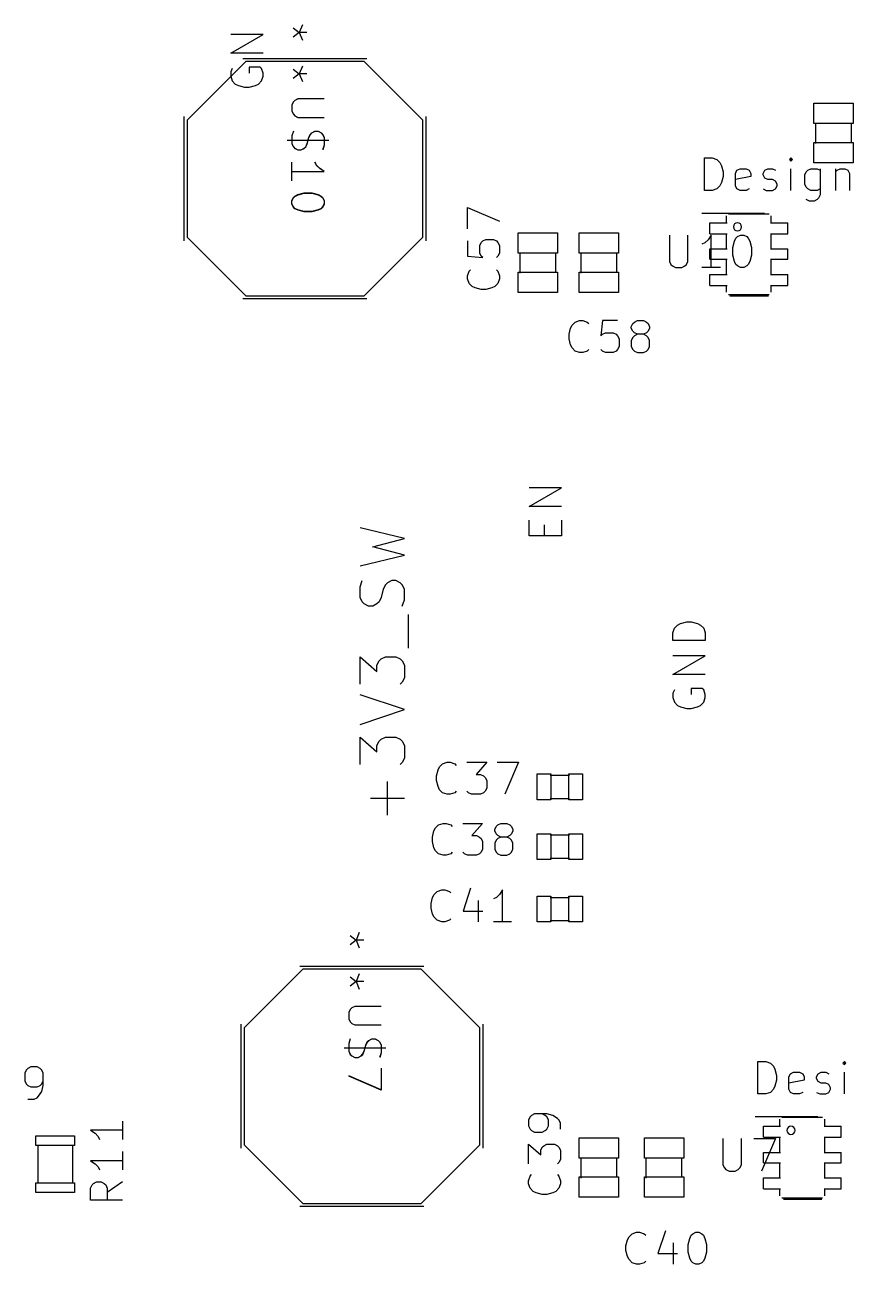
# Model space of a CAD drawing. Header units: millimetres. Extents: x 0 to 280, y 0 to 300.
# Drawn here: x 195.16 to 225.7, y 105.13 to 150.81 of the extents above; entities that cross this region are included whole.
import ezdxf

# ---------------------------------------------------------------- set-up
doc = ezdxf.new("R2010")
doc.units = ezdxf.units.MM
doc.layers.add('F.Fab', color=9, linetype='CONTINUOUS', true_color=0xafafaf)
doc.layers.add('F.Silkscreen', color=41, linetype='CONTINUOUS', true_color=0xf2eda1)

msp = doc.modelspace()

# ---------------------------------------------------------------- linework, layer by layer
at = {"layer": 'F.Fab', "linetype": 'CONTINUOUS'}
for p, q in [((202.751544, 149.767388), (203.947544, 150.450817)), ((203.947544, 150.450817), (202.751544, 150.450817)), ((203.3056, 149.458), (201.1466, 147.299)), ((203.947544, 149.767388), (202.751544, 149.767388)), ((207.6744, 149.458), (203.3056, 149.458)), ((209.8334, 147.299), (207.6744, 149.458)), ((202.808496, 149.197865), (202.751544, 149.08396)), ((202.751544, 149.08396), (202.751544, 148.913103)), ((203.833639, 149.254817), (203.434972, 149.254817)), ((203.434972, 149.254817), (203.434972, 149.027007)), ((203.890592, 149.197865), (203.833639, 149.254817)), ((203.947544, 149.027007), (203.890592, 149.197865)), ((203.947544, 148.913103), (203.947544, 149.027007)), ((205.052232, 149.17443), (205.279623, 149.003888)), ((205.052232, 149.17443), (205.279623, 149.003888)), ((205.279623, 149.003888), (205.052232, 148.833345)), ((205.279623, 149.003888), (205.052232, 148.833345)), ((205.393318, 149.288126), (205.279623, 149.003888)), ((205.393318, 149.288126), (205.279623, 149.003888)), ((205.563861, 149.003888), (205.279623, 149.003888)), ((205.279623, 149.003888), (205.393318, 148.719649)), ((205.563861, 149.003888), (205.279623, 149.003888)), ((205.279623, 149.003888), (205.393318, 148.719649)), ((202.751544, 148.913103), (202.808496, 148.742246)), ((202.808496, 148.742246), (202.922401, 148.628341)), ((202.922401, 148.628341), (203.036306, 148.571388)), ((203.036306, 148.571388), (203.264115, 148.514436)), ((203.264115, 148.514436), (203.434972, 148.514436)), ((203.434972, 148.514436), (203.662782, 148.571388)), ((203.662782, 148.571388), (203.776687, 148.628341)), ((203.776687, 148.628341), (203.890592, 148.742246)), ((203.890592, 148.742246), (203.947544, 148.913103)), ((205.118756, 148.025383), (205.061909, 147.968535)), ((205.119513, 148.027085), (205.062448, 147.970019)), ((205.232451, 148.08223), (205.118756, 148.025383)), ((205.233644, 148.08415), (205.119513, 148.027085)), ((206.198861, 148.08223), (205.232451, 148.08223)), ((206.203754, 148.08415), (205.233644, 148.08415)), ((205.061909, 147.968535), (205.005061, 147.85484)), ((205.005061, 147.85484), (205.005061, 147.627449)), ((205.005061, 147.627449), (205.061909, 147.513754)), ((205.062448, 147.970019), (205.005382, 147.855889)), ((205.005382, 147.855889), (205.005382, 147.627627)), ((205.005382, 147.627627), (205.062448, 147.513497)), ((224.2538, 147.1756), (224.2538, 147.9257)), ((224.2538, 147.9257), (225.7039, 147.9257)), ((225.7039, 147.9257), (225.7039, 147.1756)), ((201.1466, 147.299), (201.1466, 142.981)), ((205.061909, 147.513754), (205.118756, 147.456907)), ((205.062448, 147.513497), (205.119513, 147.456431)), ((205.118756, 147.456907), (205.232451, 147.400059)), ((205.119513, 147.456431), (205.233644, 147.399366)), ((205.232451, 147.400059), (206.198861, 147.400059)), ((205.233644, 147.399366), (206.203754, 147.399366)), ((209.8334, 142.981), (209.8334, 147.299)), ((225.7039, 147.1756), (224.2538, 147.1756)), ((224.32, 146.439), (224.32, 147.201)), ((225.64, 146.464), (225.64, 147.201)), ((205.061909, 146.88843), (205.005061, 146.717887)), ((205.005061, 146.717887), (205.005061, 146.433649)), ((205.062448, 146.885778), (205.005382, 146.714582)), ((205.005382, 146.714582), (205.005382, 146.429256)), ((205.573537, 146.433649), (205.630385, 146.66104)), ((205.576036, 146.429256), (205.633101, 146.657517)), ((205.630385, 146.66104), (205.687232, 146.774735)), ((205.633101, 146.657517), (205.690166, 146.771648)), ((205.687232, 146.774735), (205.74408, 146.831582)), ((205.690166, 146.771648), (205.747232, 146.828713)), ((205.74408, 146.831582), (205.857775, 146.88843)), ((205.747232, 146.828713), (205.861362, 146.885778)), ((205.857775, 146.88843), (205.97147, 146.88843)), ((205.861362, 146.885778), (205.975493, 146.885778)), ((205.97147, 146.88843), (206.085166, 146.831582)), ((205.975493, 146.885778), (206.089624, 146.828713)), ((206.085166, 146.831582), (206.142013, 146.774735)), ((206.089624, 146.828713), (206.146689, 146.771648)), ((206.142013, 146.774735), (206.198861, 146.66104)), ((206.146689, 146.771648), (206.203754, 146.657517)), ((206.198861, 146.66104), (206.198861, 146.376801)), ((206.203754, 146.657517), (206.203754, 146.37219)), ((206.37495, 146.543386), (204.834186, 146.543386)), ((206.369404, 146.547344), (204.834518, 146.547344)), ((205.005061, 146.433649), (205.061909, 146.319954)), ((205.005382, 146.429256), (205.062448, 146.315125)), ((205.061909, 146.319954), (205.118756, 146.263106)), ((205.062448, 146.315125), (205.119513, 146.25806)), ((205.118756, 146.263106), (205.232451, 146.206259)), ((205.119513, 146.25806), (205.233644, 146.200994)), ((205.232451, 146.206259), (205.346147, 146.206259)), ((205.233644, 146.200994), (205.347774, 146.200994)), ((205.346147, 146.206259), (205.459842, 146.263106)), ((205.347774, 146.200994), (205.461905, 146.25806)), ((205.459842, 146.263106), (205.516689, 146.319954)), ((205.461905, 146.25806), (205.51897, 146.315125)), ((205.516689, 146.319954), (205.573537, 146.433649)), ((205.51897, 146.315125), (205.576036, 146.429256)), ((206.198861, 146.376801), (206.142013, 146.206259)), ((206.203754, 146.37219), (206.146689, 146.200994)), ((224.2538, 145.7278), (224.2538, 146.4779)), ((224.2538, 146.4779), (225.7039, 146.4779)), ((225.7039, 146.4779), (225.7039, 145.7278)), ((205.005061, 145.069307), (205.005061, 145.751478)), ((205.005382, 145.059687), (205.005382, 145.744471)), ((205.914623, 145.637783), (205.857775, 145.751478)), ((205.918428, 145.630341), (205.861362, 145.744471)), ((225.7039, 145.7278), (224.2538, 145.7278)), ((205.005061, 145.410392), (206.198861, 145.410392)), ((205.005382, 145.402079), (206.203754, 145.402079)), ((206.028318, 145.524088), (205.914623, 145.637783)), ((206.032558, 145.51621), (205.918428, 145.630341)), ((206.198861, 145.410392), (206.028318, 145.524088)), ((206.203754, 145.402079), (206.032558, 145.51621)), ((205.005061, 144.330288), (205.061909, 144.443983)), ((205.005382, 144.317838), (205.062448, 144.431968)), ((205.061909, 144.443983), (205.118756, 144.500831)), ((205.062448, 144.431968), (205.119513, 144.489034)), ((205.118756, 144.500831), (205.232451, 144.557678)), ((205.119513, 144.489034), (205.233644, 144.546099)), ((205.232451, 144.557678), (205.459842, 144.614526)), ((205.233644, 144.546099), (205.461905, 144.603164)), ((205.459842, 144.614526), (205.74408, 144.614526)), ((205.461905, 144.603164), (205.747232, 144.603164)), ((205.74408, 144.614526), (205.97147, 144.557678)), ((205.747232, 144.603164), (205.975493, 144.546099)), ((205.97147, 144.557678), (206.085166, 144.500831)), ((205.975493, 144.546099), (206.089624, 144.489034)), ((206.085166, 144.500831), (206.142013, 144.443983)), ((206.089624, 144.489034), (206.146689, 144.431968)), ((206.142013, 144.443983), (206.198861, 144.330288)), ((206.146689, 144.431968), (206.203754, 144.317838)), ((205.005061, 144.216593), (205.005061, 144.330288)), ((205.061909, 144.102897), (205.005061, 144.216593)), ((205.005382, 144.203707), (205.005382, 144.317838)), ((205.062448, 144.089576), (205.005382, 144.203707)), ((205.118756, 144.04605), (205.061909, 144.102897)), ((205.119513, 144.032511), (205.062448, 144.089576)), ((205.232451, 143.989202), (205.118756, 144.04605)), ((205.233644, 143.975446), (205.119513, 144.032511)), ((205.459842, 143.932355), (205.232451, 143.989202)), ((205.461905, 143.91838), (205.233644, 143.975446)), ((205.74408, 143.932355), (205.459842, 143.932355)), ((205.747232, 143.91838), (205.461905, 143.91838)), ((205.97147, 143.989202), (205.74408, 143.932355)), ((205.975493, 143.975446), (205.747232, 143.91838)), ((206.085166, 144.04605), (205.97147, 143.989202)), ((206.089624, 144.032511), (205.975493, 143.975446)), ((206.142013, 144.102897), (206.085166, 144.04605)), ((206.146689, 144.089576), (206.089624, 144.032511)), ((206.198861, 144.216593), (206.142013, 144.102897)), ((206.203754, 144.203707), (206.146689, 144.089576)), ((206.198861, 144.330288), (206.198861, 144.216593)), ((206.203754, 144.317838), (206.203754, 144.203707)), ((220.4222, 143.5184), (221.0318, 143.5184)), ((220.4222, 143.112), (220.4222, 143.5184)), ((221.0318, 143.5184), (221.0318, 143.7724)), ((221.0318, 143.5184), (221.0572, 143.5184)), ((221.108, 143.8486), (222.6066, 143.8486)), ((222.6574, 143.5184), (222.6828, 143.5184)), ((222.6828, 143.5184), (222.6828, 143.7724)), ((222.6828, 143.5184), (223.2924, 143.5184)), ((223.2924, 143.112), (223.2924, 143.5184)), ((201.1466, 142.981), (203.3056, 140.822)), ((207.6744, 140.822), (209.8334, 142.981)), ((213.3538, 142.3956), (213.3538, 143.1457)), ((213.3538, 143.1457), (214.8039, 143.1457)), ((214.8039, 143.1457), (214.8039, 142.3956)), ((215.6038, 142.3956), (215.6038, 143.1457)), ((215.6038, 143.1457), (217.0539, 143.1457)), ((217.0539, 143.1457), (217.0539, 142.3956)), ((218.925849, 143.063754), (218.925849, 142.093644)), ((219.610633, 142.093644), (219.610633, 143.063754)), ((220.466613, 143.063754), (220.352482, 142.892558)), ((220.4222, 143.112), (221.0318, 143.112)), ((220.466613, 141.865382), (220.466613, 143.063754)), ((221.0318, 143.112), (221.0572, 143.112)), ((221.0318, 142.5532), (221.0318, 143.112)), ((221.379659, 142.949624), (221.436724, 143.006689)), ((221.436724, 143.006689), (221.550855, 143.063754)), ((221.550855, 143.063754), (221.664985, 143.063754)), ((221.664985, 143.063754), (221.779116, 143.006689)), ((221.779116, 143.006689), (221.836181, 142.949624)), ((222.6574, 143.112), (222.6828, 143.112)), ((222.6828, 143.112), (223.2924, 143.112)), ((222.6828, 142.5532), (222.6828, 143.112)), ((220.238352, 142.778428), (220.124221, 142.721362)), ((220.352482, 142.892558), (220.238352, 142.778428)), ((220.4222, 142.5532), (221.0318, 142.5532)), ((220.4222, 142.1722), (220.4222, 142.5532)), ((221.0318, 142.5532), (221.0572, 142.5532)), ((221.265528, 142.607232), (221.322593, 142.835493)), ((221.265528, 142.321905), (221.265528, 142.607232)), ((221.322593, 142.835493), (221.379659, 142.949624)), ((221.836181, 142.949624), (221.893247, 142.835493)), ((221.893247, 142.835493), (221.950312, 142.607232)), ((221.950312, 142.607232), (221.950312, 142.321905)), ((222.6574, 142.5532), (222.6828, 142.5532)), ((222.6828, 142.5532), (223.2924, 142.5532)), ((223.2924, 142.1722), (223.2924, 142.5532)), ((214.8039, 142.3956), (213.3538, 142.3956)), ((213.42, 141.659), (213.42, 142.421)), ((214.74, 141.684), (214.74, 142.421)), ((217.0539, 142.3956), (215.6038, 142.3956)), ((215.67, 141.659), (215.67, 142.421)), ((216.99, 141.684), (216.99, 142.421)), ((218.925849, 142.093644), (218.982915, 141.979513)), ((219.553568, 141.979513), (219.610633, 142.093644)), ((220.4222, 142.1722), (221.0318, 142.1722)), ((221.0318, 142.1722), (221.0572, 142.1722)), ((221.0318, 141.6134), (221.0318, 142.1722)), ((221.322593, 142.093644), (221.265528, 142.321905)), ((221.379659, 141.979513), (221.322593, 142.093644)), ((221.893247, 142.093644), (221.836181, 141.979513)), ((221.950312, 142.321905), (221.893247, 142.093644)), ((222.6574, 142.1722), (222.6828, 142.1722)), ((222.6828, 142.1722), (223.2924, 142.1722)), ((222.6828, 141.6134), (222.6828, 142.1722)), ((213.3538, 140.9478), (213.3538, 141.6979)), ((213.3538, 141.6979), (214.8039, 141.6979)), ((214.8039, 141.6979), (214.8039, 140.9478)), ((215.6038, 140.9478), (215.6038, 141.6979)), ((215.6038, 141.6979), (217.0539, 141.6979)), ((217.0539, 141.6979), (217.0539, 140.9478)), ((218.982915, 141.979513), (219.03998, 141.922448)), ((219.03998, 141.922448), (219.154111, 141.865382)), ((219.154111, 141.865382), (219.382372, 141.865382)), ((219.382372, 141.865382), (219.496503, 141.922448)), ((219.496503, 141.922448), (219.553568, 141.979513)), ((220.809005, 141.865382), (220.124221, 141.865382)), ((220.4222, 141.6134), (221.0318, 141.6134)), ((220.4222, 141.207), (220.4222, 141.6134)), ((221.0318, 141.6134), (221.0572, 141.6134)), ((221.436724, 141.922448), (221.379659, 141.979513)), ((221.550855, 141.865382), (221.436724, 141.922448)), ((221.664985, 141.865382), (221.550855, 141.865382)), ((221.779116, 141.922448), (221.664985, 141.865382)), ((221.836181, 141.979513), (221.779116, 141.922448)), ((222.6574, 141.6134), (222.6828, 141.6134)), ((222.6828, 141.6134), (223.2924, 141.6134)), ((223.2924, 141.207), (223.2924, 141.6134)), ((220.4222, 141.207), (221.0318, 141.207)), ((221.0318, 141.207), (221.0572, 141.207)), ((221.0318, 140.953), (221.0318, 141.207)), ((222.6574, 141.207), (222.6828, 141.207)), ((222.6828, 141.207), (223.2924, 141.207)), ((222.6828, 140.953), (222.6828, 141.207)), ((203.3056, 140.822), (207.6744, 140.822)), ((214.8039, 140.9478), (213.3538, 140.9478)), ((217.0539, 140.9478), (215.6038, 140.9478)), ((221.108, 140.8768), (222.6066, 140.8768)), ((213.751544, 133.063388), (214.947544, 133.746817)), ((214.947544, 133.746817), (213.751544, 133.746817)), ((214.947544, 133.063388), (213.751544, 133.063388)), ((213.751544, 131.981293), (213.751544, 132.550817)), ((214.947544, 132.550817), (214.947544, 131.981293)), ((209.156256, 131.883275), (207.520496, 132.272742)), ((214.321068, 131.981293), (214.321068, 132.37996)), ((207.987856, 131.571702), (209.156256, 131.883275)), ((209.156256, 131.260128), (207.987856, 131.571702)), ((214.947544, 131.981293), (213.751544, 131.981293)), ((207.520496, 130.870662), (209.156256, 131.260128)), ((207.520496, 130.091728), (207.598389, 130.325408)), ((208.533109, 130.247515), (208.455216, 130.169621)), ((208.688896, 130.325408), (208.533109, 130.247515)), ((208.844683, 130.325408), (208.688896, 130.325408)), ((209.000469, 130.247515), (208.844683, 130.325408)), ((209.078363, 130.169621), (209.000469, 130.247515)), ((207.520496, 129.702261), (207.520496, 130.091728)), ((208.377323, 130.013835), (208.299429, 129.702261)), ((208.455216, 130.169621), (208.377323, 130.013835)), ((209.156256, 130.013835), (209.078363, 130.169621)), ((209.156256, 129.624368), (209.156256, 130.013835)), ((207.598389, 129.546475), (207.520496, 129.702261)), ((207.676283, 129.468581), (207.598389, 129.546475)), ((207.832069, 129.390688), (207.676283, 129.468581)), ((207.987856, 129.390688), (207.832069, 129.390688)), ((208.143643, 129.468581), (207.987856, 129.390688)), ((208.221536, 129.546475), (208.143643, 129.468581)), ((208.299429, 129.702261), (208.221536, 129.546475)), ((209.078363, 129.390688), (209.156256, 129.624368)), ((209.312043, 127.832822), (209.312043, 129.079115)), ((219.051544, 128.405102), (219.108496, 128.575959)), ((219.051544, 128.12034), (219.051544, 128.405102)), ((219.108496, 128.575959), (219.222401, 128.689864)), ((219.222401, 128.689864), (219.336306, 128.746817)), ((219.336306, 128.746817), (219.564115, 128.803769)), ((219.564115, 128.803769), (219.734972, 128.803769)), ((219.734972, 128.803769), (219.962782, 128.746817)), ((219.962782, 128.746817), (220.076687, 128.689864)), ((220.076687, 128.689864), (220.190592, 128.575959)), ((220.190592, 128.575959), (220.247544, 128.405102)), ((220.247544, 128.405102), (220.247544, 128.12034)), ((220.247544, 128.12034), (219.051544, 128.12034)), ((207.520496, 126.508635), (207.520496, 127.521248)), ((207.520496, 127.521248), (208.143643, 126.975995)), ((208.299429, 127.443355), (208.455216, 127.521248)), ((208.455216, 127.521248), (208.844683, 127.521248)), ((208.844683, 127.521248), (209.000469, 127.443355)), ((219.051544, 126.867388), (220.247544, 127.550817)), ((220.247544, 127.550817), (219.051544, 127.550817)), ((208.143643, 127.209675), (208.221536, 127.365461)), ((208.143643, 126.975995), (208.143643, 127.209675)), ((208.221536, 127.365461), (208.299429, 127.443355)), ((209.000469, 127.443355), (209.078363, 127.365461)), ((209.078363, 127.365461), (209.156256, 127.209675)), ((209.156256, 127.209675), (209.156256, 126.742315)), ((209.078363, 126.586528), (209.000469, 126.508635)), ((209.156256, 126.742315), (209.078363, 126.586528)), ((220.247544, 126.867388), (219.051544, 126.867388)), ((209.156256, 125.573915), (207.520496, 126.119168)), ((219.108496, 126.297865), (219.051544, 126.18396)), ((219.051544, 126.18396), (219.051544, 126.013103)), ((220.133639, 126.354817), (219.734972, 126.354817)), ((219.734972, 126.354817), (219.734972, 126.127007)), ((220.190592, 126.297865), (220.133639, 126.354817)), ((220.247544, 126.127007), (220.190592, 126.297865)), ((220.247544, 126.013103), (220.247544, 126.127007)), ((219.051544, 126.013103), (219.108496, 125.842246)), ((219.108496, 125.842246), (219.222401, 125.728341)), ((219.222401, 125.728341), (219.336306, 125.671388)), ((219.336306, 125.671388), (219.564115, 125.614436)), ((219.734972, 125.614436), (219.962782, 125.671388)), ((219.962782, 125.671388), (220.076687, 125.728341)), ((220.076687, 125.728341), (220.190592, 125.842246)), ((220.190592, 125.842246), (220.247544, 126.013103)), ((207.520496, 125.028661), (209.156256, 125.573915)), ((219.564115, 125.614436), (219.734972, 125.614436)), ((207.520496, 123.548688), (207.520496, 124.561301)), ((207.520496, 124.561301), (208.143643, 124.016048)), ((208.143643, 124.249728), (208.221536, 124.405514)), ((208.143643, 124.016048), (208.143643, 124.249728)), ((208.221536, 124.405514), (208.299429, 124.483408)), ((208.299429, 124.483408), (208.455216, 124.561301)), ((208.455216, 124.561301), (208.844683, 124.561301)), ((208.844683, 124.561301), (209.000469, 124.483408)), ((209.000469, 124.483408), (209.078363, 124.405514)), ((209.078363, 124.405514), (209.156256, 124.249728)), ((209.156256, 124.249728), (209.156256, 123.782368)), ((209.078363, 123.626581), (209.000469, 123.548688)), ((209.156256, 123.782368), (209.078363, 123.626581)), ((208.533109, 121.679247), (208.533109, 122.925541)), ((214.0518, 122.2501), (214.0518, 123.2001)), ((214.0518, 123.2001), (214.5519, 123.2001)), ((214.534, 123.152), (215.246, 123.152)), ((214.5519, 123.2001), (214.5519, 122.2501)), ((215.2202, 122.2501), (215.2202, 123.2001)), ((215.2202, 123.2001), (215.7203, 123.2001)), ((215.7203, 123.2001), (215.7203, 122.2501)), ((209.156256, 122.302394), (207.909963, 122.302394)), ((214.5519, 122.2501), (214.0518, 122.2501)), ((214.534, 122.301), (215.246, 122.301)), ((215.7203, 122.2501), (215.2202, 122.2501)), ((214.0518, 120.0501), (214.0518, 121.0001)), ((214.0518, 121.0001), (214.5519, 121.0001)), ((214.534, 120.952), (215.246, 120.952)), ((214.5519, 121.0001), (214.5519, 120.0501)), ((215.2202, 120.0501), (215.2202, 121.0001)), ((215.2202, 121.0001), (215.7203, 121.0001)), ((215.7203, 121.0001), (215.7203, 120.0501)), ((214.5519, 120.0501), (214.0518, 120.0501)), ((214.534, 120.101), (215.246, 120.101)), ((215.7203, 120.0501), (215.2202, 120.0501)), ((214.0518, 117.7501), (214.0518, 118.7001)), ((214.0518, 118.7001), (214.5519, 118.7001)), ((214.534, 118.652), (215.246, 118.652)), ((214.5519, 118.7001), (214.5519, 117.7501)), ((215.2202, 117.7501), (215.2202, 118.7001)), ((215.2202, 118.7001), (215.7203, 118.7001)), ((215.7203, 118.7001), (215.7203, 117.7501)), ((214.5519, 117.7501), (214.0518, 117.7501)), ((214.534, 117.801), (215.246, 117.801)), ((215.7203, 117.7501), (215.2202, 117.7501)), ((205.4056, 116.008), (203.2466, 113.849)), ((209.7744, 116.008), (205.4056, 116.008)), ((207.152232, 115.72443), (207.379623, 115.553888)), ((207.152232, 115.72443), (207.379623, 115.553888)), ((207.493318, 115.838126), (207.379623, 115.553888)), ((207.493318, 115.838126), (207.379623, 115.553888)), ((211.9334, 113.849), (209.7744, 116.008)), ((207.379623, 115.553888), (207.152232, 115.383345)), ((207.379623, 115.553888), (207.152232, 115.383345)), ((207.663861, 115.553888), (207.379623, 115.553888)), ((207.379623, 115.553888), (207.493318, 115.269649)), ((207.663861, 115.553888), (207.379623, 115.553888)), ((207.379623, 115.553888), (207.493318, 115.269649)), ((207.161909, 114.518535), (207.105061, 114.40484)), ((207.105061, 114.40484), (207.105061, 114.177449)), ((207.162448, 114.520019), (207.105382, 114.405889)), ((207.105382, 114.405889), (207.105382, 114.177627)), ((207.218756, 114.575383), (207.161909, 114.518535)), ((207.219513, 114.577085), (207.162448, 114.520019)), ((207.332451, 114.63223), (207.218756, 114.575383)), ((207.333644, 114.63415), (207.219513, 114.577085)), ((208.298861, 114.63223), (207.332451, 114.63223)), ((208.303754, 114.63415), (207.333644, 114.63415)), ((203.2466, 113.849), (203.2466, 109.531)), ((207.105061, 114.177449), (207.161909, 114.063754)), ((207.105382, 114.177627), (207.162448, 114.063497)), ((207.161909, 114.063754), (207.218756, 114.006907)), ((207.162448, 114.063497), (207.219513, 114.006431)), ((207.218756, 114.006907), (207.332451, 113.950059)), ((207.219513, 114.006431), (207.333644, 113.949366)), ((207.332451, 113.950059), (208.298861, 113.950059)), ((207.333644, 113.949366), (208.303754, 113.949366)), ((211.9334, 109.531), (211.9334, 113.849)), ((207.161909, 113.43843), (207.105061, 113.267887)), ((207.162448, 113.435778), (207.105382, 113.264582)), ((207.730385, 113.21104), (207.787232, 113.324735)), ((207.733101, 113.207517), (207.790166, 113.321648)), ((207.787232, 113.324735), (207.84408, 113.381582)), ((207.790166, 113.321648), (207.847232, 113.378713)), ((207.84408, 113.381582), (207.957775, 113.43843)), ((207.847232, 113.378713), (207.961362, 113.435778)), ((207.957775, 113.43843), (208.07147, 113.43843)), ((207.961362, 113.435778), (208.075493, 113.435778)), ((208.07147, 113.43843), (208.185166, 113.381582)), ((208.075493, 113.435778), (208.189624, 113.378713)), ((208.185166, 113.381582), (208.242013, 113.324735)), ((208.189624, 113.378713), (208.246689, 113.321648)), ((208.242013, 113.324735), (208.298861, 113.21104)), ((208.246689, 113.321648), (208.303754, 113.207517)), ((208.47495, 113.093386), (206.934186, 113.093386)), ((208.469404, 113.097344), (206.934518, 113.097344)), ((207.105061, 113.267887), (207.105061, 112.983649)), ((207.105061, 112.983649), (207.161909, 112.869954)), ((207.105382, 113.264582), (207.105382, 112.979256)), ((207.105382, 112.979256), (207.162448, 112.865125)), ((207.161909, 112.869954), (207.218756, 112.813106)), ((207.162448, 112.865125), (207.219513, 112.80806)), ((207.559842, 112.813106), (207.616689, 112.869954)), ((207.561905, 112.80806), (207.61897, 112.865125)), ((207.616689, 112.869954), (207.673537, 112.983649)), ((207.61897, 112.865125), (207.676036, 112.979256)), ((207.673537, 112.983649), (207.730385, 113.21104)), ((207.676036, 112.979256), (207.733101, 113.207517)), ((208.298861, 112.926801), (208.242013, 112.756259)), ((208.303754, 112.92219), (208.246689, 112.750994)), ((208.298861, 113.21104), (208.298861, 112.926801)), ((208.303754, 113.207517), (208.303754, 112.92219)), ((207.218756, 112.813106), (207.332451, 112.756259)), ((207.219513, 112.80806), (207.333644, 112.750994)), ((207.332451, 112.756259), (207.446147, 112.756259)), ((207.333644, 112.750994), (207.447774, 112.750994)), ((207.446147, 112.756259), (207.559842, 112.813106)), ((207.447774, 112.750994), (207.561905, 112.80806)), ((208.298861, 111.562459), (207.105061, 112.074088)), ((208.303754, 111.552622), (207.105382, 112.06621)), ((208.298861, 112.358326), (208.298861, 111.562459)), ((208.303754, 112.351537), (208.303754, 111.552622)), ((223.078, 110.5486), (224.5766, 110.5486)), ((222.3922, 110.2184), (223.0018, 110.2184)), ((222.3922, 109.812), (222.3922, 110.2184)), ((223.0018, 110.2184), (223.0018, 110.4724)), ((223.0018, 110.2184), (223.0272, 110.2184)), ((224.6274, 110.2184), (224.6528, 110.2184)), ((224.6528, 110.2184), (224.6528, 110.4724)), ((224.6528, 110.2184), (225.2624, 110.2184)), ((225.2624, 109.812), (225.2624, 110.2184)), ((195.5688, 109.5058), (195.5688, 109.8614)), ((195.5688, 109.8614), (196.9912, 109.8614)), ((196.9912, 109.8614), (196.9912, 109.5058)), ((215.6038, 109.0456), (215.6038, 109.7957)), ((215.6038, 109.7957), (217.0539, 109.7957)), ((217.0539, 109.7957), (217.0539, 109.0456)), ((218.0038, 109.0456), (218.0038, 109.7957)), ((218.0038, 109.7957), (219.4539, 109.7957)), ((219.4539, 109.7957), (219.4539, 109.0456)), ((220.895849, 109.763754), (220.895849, 108.793644)), ((221.580633, 108.793644), (221.580633, 109.763754)), ((222.037156, 109.763754), (222.83607, 109.763754)), ((222.83607, 109.763754), (222.322482, 108.565382)), ((222.3922, 109.812), (223.0018, 109.812)), ((223.0018, 109.812), (223.0272, 109.812)), ((223.0018, 109.2532), (223.0018, 109.812)), ((224.6274, 109.812), (224.6528, 109.812)), ((224.6528, 109.812), (225.2624, 109.812)), ((224.6528, 109.2532), (224.6528, 109.812)), ((196.9912, 109.5058), (195.5688, 109.5058)), ((195.645, 109.5312), (195.645, 108.1088)), ((196.915, 109.5312), (196.915, 108.1088)), ((203.2466, 109.531), (205.4056, 107.372)), ((209.7744, 107.372), (211.9334, 109.531)), ((222.3922, 109.2532), (223.0018, 109.2532)), ((222.3922, 108.8722), (222.3922, 109.2532)), ((223.0018, 109.2532), (223.0272, 109.2532)), ((224.6274, 109.2532), (224.6528, 109.2532)), ((224.6528, 109.2532), (225.2624, 109.2532)), ((225.2624, 108.8722), (225.2624, 109.2532)), ((217.0539, 109.0456), (215.6038, 109.0456)), ((215.67, 108.309), (215.67, 109.071)), ((216.99, 108.334), (216.99, 109.071)), ((219.4539, 109.0456), (218.0038, 109.0456)), ((218.07, 108.309), (218.07, 109.071)), ((219.39, 108.334), (219.39, 109.071)), ((220.895849, 108.793644), (220.952915, 108.679513)), ((221.523568, 108.679513), (221.580633, 108.793644)), ((222.3922, 108.8722), (223.0018, 108.8722)), ((223.0018, 108.8722), (223.0272, 108.8722)), ((223.0018, 108.3134), (223.0018, 108.8722)), ((224.6274, 108.8722), (224.6528, 108.8722)), ((224.6528, 108.8722), (225.2624, 108.8722)), ((224.6528, 108.3134), (224.6528, 108.8722)), ((215.6038, 107.5978), (215.6038, 108.3479)), ((215.6038, 108.3479), (217.0539, 108.3479)), ((217.0539, 108.3479), (217.0539, 107.5978)), ((218.0038, 107.5978), (218.0038, 108.3479)), ((218.0038, 108.3479), (219.4539, 108.3479)), ((219.4539, 108.3479), (219.4539, 107.5978)), ((220.952915, 108.679513), (221.00998, 108.622448)), ((221.00998, 108.622448), (221.124111, 108.565382)), ((221.124111, 108.565382), (221.352372, 108.565382)), ((221.352372, 108.565382), (221.466503, 108.622448)), ((221.466503, 108.622448), (221.523568, 108.679513)), ((222.3922, 108.3134), (223.0018, 108.3134)), ((222.3922, 107.907), (222.3922, 108.3134)), ((223.0018, 108.3134), (223.0272, 108.3134)), ((224.6274, 108.3134), (224.6528, 108.3134)), ((224.6528, 108.3134), (225.2624, 108.3134)), ((225.2624, 107.907), (225.2624, 108.3134)), ((195.5688, 107.7786), (195.5688, 108.1342)), ((195.5688, 108.1342), (196.9912, 108.1342)), ((196.9912, 108.1342), (196.9912, 107.7786)), ((222.3922, 107.907), (223.0018, 107.907)), ((223.0018, 107.907), (223.0272, 107.907)), ((223.0018, 107.653), (223.0018, 107.907)), ((224.6274, 107.907), (224.6528, 107.907)), ((224.6528, 107.907), (225.2624, 107.907)), ((224.6528, 107.653), (224.6528, 107.907)), ((196.9912, 107.7786), (195.5688, 107.7786)), ((205.4056, 107.372), (209.7744, 107.372)), ((217.0539, 107.5978), (215.6038, 107.5978)), ((219.4539, 107.5978), (218.0038, 107.5978)), ((223.078, 107.5768), (224.5766, 107.5768))]:
    msp.add_line(p, q, dxfattribs=at)
at = {"layer": 'F.Fab'}
for centre, start, end in [((221.4382, 143.366), 0, 180), ((221.4382, 143.366), -180, 0), ((223.4082, 110.066), 0, 180), ((223.4082, 110.066), -180, 0)]:
    msp.add_arc(centre, 0.1524, start, end, dxfattribs=at)
at = {"layer": 'F.Silkscreen', "linetype": 'CONTINUOUS'}
for p, q in [((205.393318, 150.812126), (205.279623, 150.527888)), ((205.393318, 150.812126), (205.279623, 150.527888)), ((205.052232, 150.69843), (205.279623, 150.527888)), ((205.052232, 150.69843), (205.279623, 150.527888)), ((205.279623, 150.527888), (205.052232, 150.357345)), ((205.279623, 150.527888), (205.052232, 150.357345)), ((205.563861, 150.527888), (205.279623, 150.527888)), ((205.279623, 150.527888), (205.393318, 150.243649)), ((205.563861, 150.527888), (205.279623, 150.527888)), ((205.279623, 150.527888), (205.393318, 150.243649)), ((207.776, 149.5596), (203.204, 149.5596)), ((201.0196, 147.426), (201.0196, 142.854)), ((209.9604, 142.854), (209.9604, 147.426)), ((220.223169, 144.709861), (220.223169, 145.903661)), ((220.223169, 145.903661), (220.507407, 145.903661)), ((220.507407, 145.903661), (220.67795, 145.846813)), ((220.67795, 145.846813), (220.791645, 145.733118)), ((220.791645, 145.733118), (220.848492, 145.619423)), ((223.406636, 145.903661), (223.349788, 145.846813)), ((223.349788, 145.846813), (223.406636, 145.789966)), ((223.463483, 145.846813), (223.406636, 145.903661)), ((223.406636, 145.903661), (223.406636, 145.789966)), ((223.406636, 145.789966), (223.463483, 145.846813)), ((220.848492, 145.619423), (220.90534, 145.392032)), ((220.90534, 145.392032), (220.90534, 145.221489)), ((221.360121, 145.335185), (221.416969, 145.44888)), ((221.360121, 144.880404), (221.360121, 145.335185)), ((221.416969, 145.44888), (221.530664, 145.505728)), ((221.530664, 145.505728), (221.758054, 145.505728)), ((221.758054, 145.505728), (221.87175, 145.44888)), ((221.87175, 145.44888), (221.928597, 145.335185)), ((221.928597, 145.335185), (221.928597, 145.221489)), ((222.383378, 145.335185), (222.440226, 145.44888)), ((222.383378, 145.278337), (222.383378, 145.335185)), ((222.440226, 145.164642), (222.383378, 145.278337)), ((222.440226, 145.44888), (222.553921, 145.505728)), ((222.553921, 145.505728), (222.724464, 145.505728)), ((222.724464, 145.505728), (222.838159, 145.44888)), ((223.406636, 144.709861), (223.406636, 145.505728)), ((223.918264, 145.278337), (223.975112, 145.392032)), ((223.918264, 144.937251), (223.918264, 145.278337)), ((223.975112, 145.392032), (224.031959, 145.44888)), ((224.031959, 145.44888), (224.145654, 145.505728)), ((224.145654, 145.505728), (224.373045, 145.505728)), ((224.373045, 145.505728), (224.48674, 145.44888)), ((224.48674, 145.505728), (224.48674, 144.539318)), ((225.055217, 145.505728), (225.055217, 144.709861)), ((225.055217, 145.392032), (225.112064, 145.44888)), ((225.112064, 145.44888), (225.225759, 145.505728)), ((225.225759, 145.505728), (225.396302, 145.505728)), ((225.396302, 145.505728), (225.509998, 145.44888)), ((225.509998, 145.44888), (225.566845, 145.335185)), ((225.566845, 145.335185), (225.566845, 144.709861)), ((220.791645, 144.880404), (220.67795, 144.766709)), ((220.848492, 144.994099), (220.791645, 144.880404)), ((220.90534, 145.221489), (220.848492, 144.994099)), ((221.928597, 145.221489), (221.360121, 145.107794)), ((221.416969, 144.766709), (221.360121, 144.880404)), ((222.553921, 145.107794), (222.440226, 145.164642)), ((222.724464, 145.107794), (222.553921, 145.107794)), ((222.838159, 145.050947), (222.724464, 145.107794)), ((222.895007, 144.937251), (222.838159, 145.050947)), ((222.838159, 144.766709), (222.895007, 144.880404)), ((222.895007, 144.880404), (222.895007, 144.937251)), ((223.975112, 144.823556), (223.918264, 144.937251)), ((224.031959, 144.766709), (223.975112, 144.823556)), ((220.507407, 144.709861), (220.223169, 144.709861)), ((220.67795, 144.766709), (220.507407, 144.709861)), ((221.530664, 144.709861), (221.416969, 144.766709)), ((221.758054, 144.709861), (221.530664, 144.709861)), ((221.87175, 144.766709), (221.758054, 144.709861)), ((222.383378, 144.766709), (222.497073, 144.709861)), ((222.497073, 144.709861), (222.724464, 144.709861)), ((222.724464, 144.709861), (222.838159, 144.766709)), ((224.088807, 144.311928), (223.975112, 144.368775)), ((224.145654, 144.709861), (224.031959, 144.766709)), ((224.373045, 144.709861), (224.145654, 144.709861)), ((224.373045, 144.368775), (224.25935, 144.311928)), ((224.48674, 144.766709), (224.373045, 144.709861)), ((224.429893, 144.425623), (224.373045, 144.368775)), ((224.48674, 144.539318), (224.429893, 144.425623)), ((211.484627, 143.2966), (211.484627, 144.080952)), ((211.484627, 144.080952), (212.661155, 143.576726)), ((224.25935, 144.311928), (224.088807, 144.311928)), ((220.1174, 143.874), (222.4288, 143.874)), ((211.484627, 142.848399), (211.484627, 142.288147)), ((211.932828, 142.680323), (211.988853, 142.792374)), ((211.932828, 142.400198), (211.932828, 142.680323)), ((211.988853, 142.792374), (212.044878, 142.848399)), ((212.044878, 142.848399), (212.156928, 142.904424)), ((212.156928, 142.904424), (212.437054, 142.904424)), ((212.437054, 142.904424), (212.549104, 142.848399)), ((212.549104, 142.848399), (212.60513, 142.792374)), ((212.60513, 142.792374), (212.661155, 142.680323)), ((212.661155, 142.680323), (212.661155, 142.400198)), ((211.484627, 142.288147), (212.044878, 142.232122)), ((211.988853, 142.288147), (211.932828, 142.400198)), ((212.044878, 142.232122), (211.988853, 142.288147)), ((212.60513, 142.288147), (212.549104, 142.232122)), ((212.661155, 142.400198), (212.60513, 142.288147)), ((211.484627, 141.55982), (211.540652, 141.727896)), ((211.540652, 141.727896), (211.596677, 141.783921)), ((212.549104, 141.783921), (212.60513, 141.727896)), ((212.60513, 141.727896), (212.661155, 141.55982)), ((211.484627, 141.44777), (211.484627, 141.55982)), ((211.540652, 141.279695), (211.484627, 141.44777)), ((211.652702, 141.167644), (211.540652, 141.279695)), ((211.764752, 141.111619), (211.652702, 141.167644)), ((212.493079, 141.167644), (212.381029, 141.111619)), ((212.60513, 141.279695), (212.493079, 141.167644)), ((212.661155, 141.44777), (212.60513, 141.279695)), ((212.661155, 141.55982), (212.661155, 141.44777)), ((203.204, 140.7204), (207.776, 140.7204)), ((211.988853, 141.055594), (211.764752, 141.111619)), ((212.156928, 141.055594), (211.988853, 141.055594)), ((212.381029, 141.111619), (212.156928, 141.055594)), ((221.1588, 140.826), (222.5812, 140.826)), ((215.337122, 139.74076), (215.449173, 139.85281)), ((215.449173, 139.85281), (215.617248, 139.908835)), ((215.617248, 139.908835), (215.729298, 139.908835)), ((215.729298, 139.908835), (215.897374, 139.85281)), ((215.897374, 139.85281), (215.953399, 139.796785)), ((216.457625, 139.908835), (216.4016, 139.348584)), ((217.017877, 139.908835), (216.457625, 139.908835)), ((217.522103, 139.684735), (217.578128, 139.796785)), ((217.578128, 139.796785), (217.634153, 139.85281)), ((217.634153, 139.85281), (217.746204, 139.908835)), ((217.746204, 139.908835), (217.970304, 139.908835)), ((217.970304, 139.908835), (218.082355, 139.85281)), ((218.082355, 139.85281), (218.13838, 139.796785)), ((218.13838, 139.796785), (218.194405, 139.684735)), ((215.225072, 139.404609), (215.281097, 139.62871)), ((215.225072, 139.236534), (215.225072, 139.404609)), ((215.281097, 139.62871), (215.337122, 139.74076)), ((216.4016, 139.348584), (216.457625, 139.404609)), ((216.457625, 139.404609), (216.569676, 139.460634)), ((216.569676, 139.460634), (216.849801, 139.460634)), ((216.849801, 139.460634), (216.961852, 139.404609)), ((216.961852, 139.404609), (217.017877, 139.348584)), ((217.017877, 139.348584), (217.073902, 139.236534)), ((217.522103, 139.62871), (217.522103, 139.684735)), ((217.578128, 139.516659), (217.522103, 139.62871)), ((217.634153, 139.460634), (217.578128, 139.516659)), ((217.634153, 139.348584), (217.578128, 139.292559)), ((217.746204, 139.404609), (217.634153, 139.460634)), ((217.746204, 139.404609), (217.634153, 139.348584)), ((217.970304, 139.404609), (217.746204, 139.404609)), ((218.082355, 139.460634), (217.970304, 139.404609)), ((218.082355, 139.348584), (217.970304, 139.404609)), ((218.13838, 139.516659), (218.082355, 139.460634)), ((218.13838, 139.292559), (218.082355, 139.348584)), ((218.194405, 139.62871), (218.13838, 139.516659)), ((218.194405, 139.684735), (218.194405, 139.62871)), ((215.281097, 139.012433), (215.225072, 139.236534)), ((215.337122, 138.900383), (215.281097, 139.012433)), ((215.449173, 138.788333), (215.337122, 138.900383)), ((217.073902, 138.956408), (217.017877, 138.844358)), ((217.073902, 139.236534), (217.073902, 138.956408)), ((217.578128, 139.292559), (217.522103, 139.180509)), ((217.522103, 139.180509), (217.522103, 138.956408)), ((217.522103, 138.956408), (217.578128, 138.844358)), ((218.194405, 139.180509), (218.13838, 139.292559)), ((218.13838, 138.844358), (218.194405, 138.956408)), ((218.194405, 138.956408), (218.194405, 139.180509)), ((215.617248, 138.732307), (215.449173, 138.788333)), ((215.729298, 138.732307), (215.617248, 138.732307)), ((215.897374, 138.788333), (215.729298, 138.732307)), ((215.953399, 138.844358), (215.897374, 138.788333)), ((216.457625, 138.788333), (216.4016, 138.844358)), ((216.569676, 138.732307), (216.457625, 138.788333)), ((216.849801, 138.732307), (216.569676, 138.732307)), ((216.961852, 138.788333), (216.849801, 138.732307)), ((217.017877, 138.844358), (216.961852, 138.788333)), ((217.578128, 138.844358), (217.634153, 138.788333)), ((217.634153, 138.788333), (217.746204, 138.732307)), ((217.746204, 138.732307), (217.970304, 138.732307)), ((217.970304, 138.732307), (218.082355, 138.788333)), ((218.082355, 138.788333), (218.13838, 138.844358)), ((210.340594, 123.126146), (210.396619, 123.350247)), ((210.396619, 123.350247), (210.452644, 123.462297)), ((210.452644, 123.462297), (210.564695, 123.574347)), ((210.564695, 123.574347), (210.73277, 123.630372)), ((210.73277, 123.630372), (210.84482, 123.630372)), ((210.84482, 123.630372), (211.012896, 123.574347)), ((211.012896, 123.574347), (211.068921, 123.518322)), ((211.461097, 123.630372), (212.189424, 123.630372)), ((212.189424, 123.630372), (211.797248, 123.182171)), ((212.5816, 123.630372), (213.365952, 123.630372)), ((213.365952, 123.630372), (212.861726, 122.453844)), ((210.340594, 122.958071), (210.340594, 123.126146)), ((210.396619, 122.73397), (210.340594, 122.958071)), ((211.797248, 123.182171), (211.965323, 123.182171)), ((211.965323, 123.182171), (212.077374, 123.126146)), ((212.077374, 123.126146), (212.133399, 123.070121)), ((212.133399, 123.070121), (212.189424, 122.958071)), ((212.189424, 122.958071), (212.189424, 122.677945)), ((210.452644, 122.62192), (210.396619, 122.73397)), ((210.564695, 122.50987), (210.452644, 122.62192)), ((210.73277, 122.453844), (210.564695, 122.50987)), ((210.84482, 122.453844), (210.73277, 122.453844)), ((211.012896, 122.50987), (210.84482, 122.453844)), ((211.068921, 122.565895), (211.012896, 122.50987)), ((211.517122, 122.50987), (211.461097, 122.565895)), ((211.629172, 122.453844), (211.517122, 122.50987)), ((211.965323, 122.453844), (211.629172, 122.453844)), ((212.077374, 122.50987), (211.965323, 122.453844)), ((212.133399, 122.565895), (212.077374, 122.50987)), ((212.189424, 122.677945), (212.133399, 122.565895)), ((210.190594, 120.876146), (210.246619, 121.100247)), ((210.246619, 121.100247), (210.302644, 121.212297)), ((210.302644, 121.212297), (210.414695, 121.324347)), ((210.414695, 121.324347), (210.58277, 121.380372)), ((210.58277, 121.380372), (210.69482, 121.380372)), ((210.69482, 121.380372), (210.862896, 121.324347)), ((210.862896, 121.324347), (210.918921, 121.268322)), ((211.311097, 121.380372), (212.039424, 121.380372)), ((212.039424, 121.380372), (211.647248, 120.932171)), ((212.487625, 121.156272), (212.54365, 121.268322)), ((212.487625, 121.100247), (212.487625, 121.156272)), ((212.54365, 120.988196), (212.487625, 121.100247)), ((212.54365, 121.268322), (212.599675, 121.324347)), ((212.599675, 121.324347), (212.711726, 121.380372)), ((212.711726, 121.380372), (212.935826, 121.380372)), ((212.935826, 121.380372), (213.047877, 121.324347)), ((213.047877, 121.324347), (213.103902, 121.268322)), ((213.103902, 121.268322), (213.159927, 121.156272)), ((213.159927, 121.100247), (213.103902, 120.988196)), ((213.159927, 121.156272), (213.159927, 121.100247)), ((210.190594, 120.708071), (210.190594, 120.876146)), ((210.246619, 120.48397), (210.190594, 120.708071)), ((211.647248, 120.932171), (211.815323, 120.932171)), ((211.815323, 120.932171), (211.927374, 120.876146)), ((211.927374, 120.876146), (211.983399, 120.820121)), ((211.983399, 120.820121), (212.039424, 120.708071)), ((212.039424, 120.708071), (212.039424, 120.427945)), ((212.54365, 120.764096), (212.487625, 120.652046)), ((212.487625, 120.652046), (212.487625, 120.427945)), ((212.599675, 120.932171), (212.54365, 120.988196)), ((212.599675, 120.820121), (212.54365, 120.764096)), ((212.711726, 120.876146), (212.599675, 120.932171)), ((212.711726, 120.876146), (212.599675, 120.820121)), ((212.935826, 120.876146), (212.711726, 120.876146)), ((213.047877, 120.932171), (212.935826, 120.876146)), ((213.047877, 120.820121), (212.935826, 120.876146)), ((213.103902, 120.988196), (213.047877, 120.932171)), ((213.103902, 120.764096), (213.047877, 120.820121)), ((213.159927, 120.652046), (213.103902, 120.764096)), ((213.159927, 120.427945), (213.159927, 120.652046)), ((210.302644, 120.37192), (210.246619, 120.48397)), ((210.414695, 120.25987), (210.302644, 120.37192)), ((210.58277, 120.203844), (210.414695, 120.25987)), ((210.69482, 120.203844), (210.58277, 120.203844)), ((210.862896, 120.25987), (210.69482, 120.203844)), ((210.918921, 120.315895), (210.862896, 120.25987)), ((211.367122, 120.25987), (211.311097, 120.315895)), ((211.479172, 120.203844), (211.367122, 120.25987)), ((211.815323, 120.203844), (211.479172, 120.203844)), ((211.927374, 120.25987), (211.815323, 120.203844)), ((211.983399, 120.315895), (211.927374, 120.25987)), ((212.039424, 120.427945), (211.983399, 120.315895)), ((212.487625, 120.427945), (212.54365, 120.315895)), ((212.54365, 120.315895), (212.599675, 120.25987)), ((212.599675, 120.25987), (212.711726, 120.203844)), ((212.711726, 120.203844), (212.935826, 120.203844)), ((212.935826, 120.203844), (213.047877, 120.25987)), ((213.047877, 120.25987), (213.103902, 120.315895)), ((213.103902, 120.315895), (213.159927, 120.427945)), ((210.252644, 118.762297), (210.364695, 118.874347)), ((210.364695, 118.874347), (210.53277, 118.930372)), ((210.53277, 118.930372), (210.64482, 118.930372)), ((210.64482, 118.930372), (210.812896, 118.874347)), ((210.812896, 118.874347), (210.868921, 118.818322)), ((211.597248, 118.986398), (211.317122, 118.14602)), ((212.773776, 118.930372), (212.661726, 118.762297)), ((212.773776, 117.753844), (212.773776, 118.930372)), ((210.140594, 118.426146), (210.196619, 118.650247)), ((210.140594, 118.258071), (210.140594, 118.426146)), ((210.196619, 118.650247), (210.252644, 118.762297)), ((211.877374, 118.538196), (211.877374, 117.753844)), ((212.549675, 118.650247), (212.437625, 118.594222)), ((212.661726, 118.762297), (212.549675, 118.650247)), ((210.196619, 118.03397), (210.140594, 118.258071)), ((210.252644, 117.92192), (210.196619, 118.03397)), ((210.364695, 117.80987), (210.252644, 117.92192)), ((210.868921, 117.865895), (210.812896, 117.80987)), ((211.317122, 118.14602), (212.045449, 118.14602)), ((210.53277, 117.753844), (210.364695, 117.80987)), ((210.64482, 117.753844), (210.53277, 117.753844)), ((210.812896, 117.80987), (210.64482, 117.753844)), ((213.109927, 117.753844), (212.437625, 117.753844)), ((207.152232, 117.24843), (207.379623, 117.077888)), ((207.152232, 117.24843), (207.379623, 117.077888)), ((207.379623, 117.077888), (207.152232, 116.907345)), ((207.379623, 117.077888), (207.152232, 116.907345)), ((207.493318, 117.362126), (207.379623, 117.077888)), ((207.493318, 117.362126), (207.379623, 117.077888)), ((207.663861, 117.077888), (207.379623, 117.077888)), ((207.379623, 117.077888), (207.493318, 116.793649)), ((207.663861, 117.077888), (207.379623, 117.077888)), ((207.379623, 117.077888), (207.493318, 116.793649)), ((209.876, 116.1096), (205.304, 116.1096)), ((203.1196, 113.976), (203.1196, 109.404)), ((212.0604, 109.404), (212.0604, 113.976)), ((195.387264, 112.403661), (195.273569, 112.346813)), ((195.614655, 112.403661), (195.387264, 112.403661)), ((195.72835, 112.346813), (195.614655, 112.403661)), ((222.193169, 111.409861), (222.193169, 112.603661)), ((222.193169, 112.603661), (222.477407, 112.603661)), ((222.477407, 112.603661), (222.64795, 112.546813)), ((222.64795, 112.546813), (222.761645, 112.433118)), ((222.761645, 112.433118), (222.818492, 112.319423)), ((225.376636, 112.603661), (225.319788, 112.546813)), ((225.319788, 112.546813), (225.376636, 112.489966)), ((225.433483, 112.546813), (225.376636, 112.603661)), ((225.376636, 112.603661), (225.376636, 112.489966)), ((225.376636, 112.489966), (225.433483, 112.546813)), ((195.216722, 112.289966), (195.159874, 112.17627)), ((195.159874, 112.17627), (195.159874, 111.892032)), ((195.273569, 112.346813), (195.216722, 112.289966)), ((195.785198, 112.289966), (195.72835, 112.346813)), ((195.842045, 112.17627), (195.785198, 112.289966)), ((195.842045, 111.721489), (195.842045, 112.17627)), ((222.818492, 112.319423), (222.87534, 112.092032)), ((222.87534, 111.921489), (222.818492, 111.694099)), ((222.87534, 112.092032), (222.87534, 111.921489)), ((223.330121, 112.035185), (223.386969, 112.14888)), ((223.330121, 111.580404), (223.330121, 112.035185)), ((223.898597, 111.921489), (223.330121, 111.807794)), ((223.386969, 112.14888), (223.500664, 112.205728)), ((223.500664, 112.205728), (223.728054, 112.205728)), ((223.728054, 112.205728), (223.84175, 112.14888)), ((223.84175, 112.14888), (223.898597, 112.035185)), ((223.898597, 112.035185), (223.898597, 111.921489)), ((224.353378, 112.035185), (224.410226, 112.14888)), ((224.353378, 111.978337), (224.353378, 112.035185)), ((224.410226, 111.864642), (224.353378, 111.978337)), ((224.410226, 112.14888), (224.523921, 112.205728)), ((224.523921, 112.205728), (224.694464, 112.205728)), ((224.694464, 112.205728), (224.808159, 112.14888)), ((225.376636, 111.409861), (225.376636, 112.205728)), ((195.159874, 111.892032), (195.216722, 111.778337)), ((195.216722, 111.778337), (195.273569, 111.721489)), ((195.273569, 111.721489), (195.387264, 111.664642)), ((195.387264, 111.664642), (195.614655, 111.664642)), ((195.614655, 111.664642), (195.72835, 111.721489)), ((195.671503, 111.323556), (195.785198, 111.494099)), ((195.72835, 111.721489), (195.785198, 111.778337)), ((195.785198, 111.778337), (195.842045, 111.892032)), ((195.785198, 111.494099), (195.842045, 111.721489)), ((222.64795, 111.466709), (222.477407, 111.409861)), ((222.761645, 111.580404), (222.64795, 111.466709)), ((222.818492, 111.694099), (222.761645, 111.580404)), ((223.386969, 111.466709), (223.330121, 111.580404)), ((223.500664, 111.409861), (223.386969, 111.466709)), ((223.84175, 111.466709), (223.728054, 111.409861)), ((224.353378, 111.466709), (224.467073, 111.409861)), ((224.523921, 111.807794), (224.410226, 111.864642)), ((224.694464, 111.807794), (224.523921, 111.807794)), ((224.808159, 111.750947), (224.694464, 111.807794)), ((224.694464, 111.409861), (224.808159, 111.466709)), ((224.865007, 111.637251), (224.808159, 111.750947)), ((224.808159, 111.466709), (224.865007, 111.580404)), ((224.865007, 111.580404), (224.865007, 111.637251)), ((195.273569, 111.209861), (195.50096, 111.209861)), ((195.50096, 111.209861), (195.614655, 111.266709)), ((195.614655, 111.266709), (195.671503, 111.323556)), ((222.477407, 111.409861), (222.193169, 111.409861)), ((223.728054, 111.409861), (223.500664, 111.409861)), ((224.467073, 111.409861), (224.694464, 111.409861)), ((213.790652, 110.562877), (213.734627, 110.450826)), ((213.846677, 110.618902), (213.790652, 110.562877)), ((213.958727, 110.674927), (213.846677, 110.618902)), ((214.406928, 110.674927), (213.958727, 110.674927)), ((214.350903, 110.618902), (214.238853, 110.674927)), ((214.406928, 110.562877), (214.350903, 110.618902)), ((214.631029, 110.618902), (214.406928, 110.674927)), ((214.462954, 110.450826), (214.406928, 110.562877)), ((214.799104, 110.506851), (214.631029, 110.618902)), ((222.0874, 110.574), (224.3988, 110.574)), ((198.761155, 110.404927), (198.761155, 109.732625)), ((213.734627, 110.450826), (213.734627, 110.226726)), ((213.734627, 110.226726), (213.790652, 110.114675)), ((213.790652, 110.114675), (213.846677, 110.05865)), ((214.350903, 110.05865), (214.406928, 110.114675)), ((214.406928, 110.114675), (214.462954, 110.226726)), ((214.462954, 110.226726), (214.462954, 110.450826)), ((214.85513, 110.450826), (214.799104, 110.506851)), ((214.911155, 110.338776), (214.85513, 110.450826)), ((214.911155, 110.114675), (214.911155, 110.338776)), ((198.761155, 110.068776), (197.584627, 110.068776)), ((197.584627, 110.068776), (197.752702, 109.956726)), ((197.752702, 109.956726), (197.864752, 109.844675)), ((197.864752, 109.844675), (197.920778, 109.732625)), ((213.846677, 110.05865), (213.958727, 110.002625)), ((213.958727, 110.002625), (214.238853, 110.002625)), ((214.238853, 110.002625), (214.350903, 110.05865)), ((198.761155, 109.284424), (198.761155, 108.612122)), ((213.734627, 108.826097), (213.734627, 109.554424)), ((213.734627, 109.554424), (214.182828, 109.162248)), ((214.182828, 109.330323), (214.238853, 109.442374)), ((214.182828, 109.162248), (214.182828, 109.330323)), ((214.238853, 109.442374), (214.294878, 109.498399)), ((214.294878, 109.498399), (214.406928, 109.554424)), ((214.406928, 109.554424), (214.687054, 109.554424)), ((214.687054, 109.554424), (214.799104, 109.498399)), ((214.799104, 109.498399), (214.85513, 109.442374)), ((214.85513, 109.442374), (214.911155, 109.330323)), ((214.911155, 109.330323), (214.911155, 108.994172)), ((198.761155, 108.948273), (197.584627, 108.948273)), ((197.584627, 108.948273), (197.752702, 108.836223)), ((197.752702, 108.836223), (197.864752, 108.724172)), ((197.864752, 108.724172), (197.920778, 108.612122)), ((214.85513, 108.882122), (214.799104, 108.826097)), ((214.911155, 108.994172), (214.85513, 108.882122)), ((213.734627, 108.20982), (213.790652, 108.377896)), ((213.790652, 108.377896), (213.846677, 108.433921)), ((214.799104, 108.433921), (214.85513, 108.377896)), ((214.85513, 108.377896), (214.911155, 108.20982)), ((197.584627, 107.93982), (197.640652, 108.051871)), ((197.584627, 107.491619), (197.584627, 107.93982)), ((197.640652, 108.051871), (197.696677, 108.107896)), ((197.696677, 108.107896), (197.808727, 108.163921)), ((197.808727, 108.163921), (197.976803, 108.163921)), ((197.976803, 108.163921), (198.088853, 108.107896)), ((198.088853, 108.107896), (198.144878, 108.051871)), ((198.144878, 108.051871), (198.200903, 107.93982)), ((198.761155, 108.163921), (198.200903, 107.771745)), ((198.200903, 107.93982), (198.200903, 107.491619)), ((213.734627, 108.09777), (213.734627, 108.20982)), ((213.790652, 107.929695), (213.734627, 108.09777)), ((213.902702, 107.817644), (213.790652, 107.929695)), ((214.014752, 107.761619), (213.902702, 107.817644)), ((214.743079, 107.817644), (214.631029, 107.761619)), ((214.85513, 107.929695), (214.743079, 107.817644)), ((214.911155, 108.09777), (214.85513, 107.929695)), ((214.911155, 108.20982), (214.911155, 108.09777)), ((198.761155, 107.491619), (197.584627, 107.491619)), ((214.238853, 107.705594), (214.014752, 107.761619)), ((214.406928, 107.705594), (214.238853, 107.705594)), ((214.631029, 107.761619), (214.406928, 107.705594)), ((223.1288, 107.526), (224.5512, 107.526)), ((205.304, 107.2704), (209.876, 107.2704)), ((217.325072, 105.804609), (217.381097, 106.02871)), ((217.381097, 106.02871), (217.437122, 106.14076)), ((217.437122, 106.14076), (217.549173, 106.25281)), ((217.549173, 106.25281), (217.717248, 106.308835)), ((217.717248, 106.308835), (217.829298, 106.308835)), ((217.829298, 106.308835), (217.997374, 106.25281)), ((217.997374, 106.25281), (218.053399, 106.196785)), ((218.781726, 106.364861), (218.5016, 105.524483)), ((219.622103, 105.860634), (219.678128, 106.084735)), ((219.678128, 106.084735), (219.734153, 106.196785)), ((219.734153, 106.196785), (219.790179, 106.25281)), ((219.790179, 106.25281), (219.902229, 106.308835)), ((219.902229, 106.308835), (220.014279, 106.308835)), ((220.014279, 106.308835), (220.126329, 106.25281)), ((220.126329, 106.25281), (220.182355, 106.196785)), ((220.182355, 106.196785), (220.23838, 106.084735)), ((220.23838, 106.084735), (220.294405, 105.860634)), ((217.325072, 105.636534), (217.325072, 105.804609)), ((217.381097, 105.412433), (217.325072, 105.636534)), ((218.5016, 105.524483), (219.229927, 105.524483)), ((219.061852, 105.916659), (219.061852, 105.132307)), ((219.622103, 105.580509), (219.622103, 105.860634)), ((219.678128, 105.356408), (219.622103, 105.580509)), ((220.294405, 105.580509), (220.23838, 105.356408)), ((220.294405, 105.860634), (220.294405, 105.580509)), ((217.437122, 105.300383), (217.381097, 105.412433)), ((217.549173, 105.188333), (217.437122, 105.300383)), ((217.717248, 105.132307), (217.549173, 105.188333)), ((217.829298, 105.132307), (217.717248, 105.132307)), ((217.997374, 105.188333), (217.829298, 105.132307)), ((218.053399, 105.244358), (217.997374, 105.188333)), ((219.734153, 105.244358), (219.678128, 105.356408)), ((219.790179, 105.188333), (219.734153, 105.244358)), ((219.902229, 105.132307), (219.790179, 105.188333)), ((220.014279, 105.132307), (219.902229, 105.132307)), ((220.126329, 105.188333), (220.014279, 105.132307)), ((220.182355, 105.244358), (220.126329, 105.188333)), ((220.23838, 105.356408), (220.182355, 105.244358))]:
    msp.add_line(p, q, dxfattribs=at)

doc.saveas('drawing.dxf')
